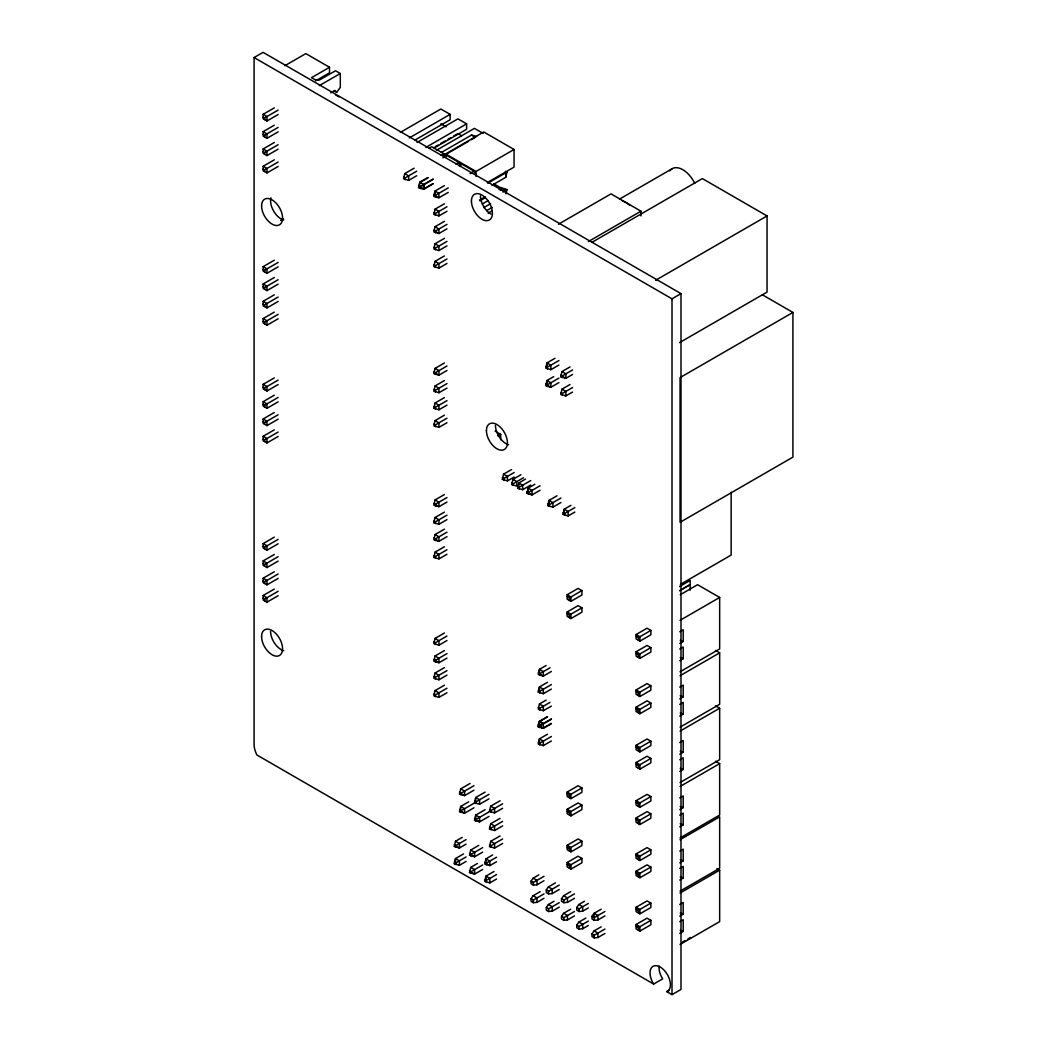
<?xml version="1.0" encoding="UTF-8"?>
<svg xmlns="http://www.w3.org/2000/svg" width="1047" height="1047" viewBox="0 0 1047 1047"><rect width="100%" height="100%" fill="white"/><g stroke="black" fill="none" stroke-linecap="round" stroke-linejoin="round"><path stroke-width="1.5" d="M653.668 984.062A14.409 8.324 60 0 1 652.805 966.473A14.409 8.324 60 0 1 667.633 975.032A14.409 8.324 60 0 1 666.782 991.64L672.004 994.65L680.995 989.454L680.995 293.631L263.072 52.35L254.081 57.546L254.081 744.417A16.961 9.789 60 0 0 256.921 755.005L653.668 984.062L662.659 978.866A14.409 8.324 60 0 1 659.152 966.001M416.693 175.726L408.657 180.359L403.566 178.801L404.77 173.606L414.128 168.201M433.262 179.233L420.292 186.732L420.292 188.46L418.551 187.452L419.755 182.257L427.791 177.624M448.247 192.399L438.876 197.804L433.785 196.247L434.989 191.051L444.36 185.646M446.977 211.272L438.942 215.904L433.851 214.347L435.055 209.151L444.412 203.746M446.977 228.848L438.942 233.494L433.851 231.937L435.055 226.741L444.412 221.336M446.977 245.888L438.942 250.521L433.851 248.964L435.055 243.768L444.412 238.363M446.977 263.478L438.942 268.111L433.851 266.553L435.055 261.357L444.412 255.952M446.977 370.507L438.942 375.153L433.851 373.596L435.055 368.4L444.412 362.982M492.011 185.267L505.727 177.349L506.931 172.153L505.426 171.289M446.977 388.097L438.942 392.73L433.851 391.172L435.055 385.977L444.412 380.571M506.133 193.774L506.931 189.743L505.426 188.879L501.827 188.185L499.092 189.769M446.977 405.124L438.942 409.77L433.851 408.212L435.055 403.016L444.412 397.611M446.977 422.713L438.942 427.346L433.851 425.789L435.055 420.606L444.412 415.188M446.977 502.063L438.942 506.696L433.851 505.138L435.055 499.943L444.412 494.537M446.977 519.639L438.942 524.285L433.851 522.728L435.055 517.532L444.412 512.127M446.977 536.679L438.942 541.312L433.851 539.755L435.055 534.559L444.412 529.154M446.977 554.269L438.942 558.902L433.851 557.344L435.055 552.149L444.412 546.743M446.977 640.528L438.942 645.174L433.851 643.604L435.055 638.421L444.412 633.003M446.977 658.118L438.942 662.751L433.851 661.194L435.055 655.998L444.412 650.593M514.142 477.052L507.455 480.913L502.364 479.356L503.555 474.16L511.59 469.527M446.977 675.145L438.942 679.791L433.851 678.234L435.055 673.038L444.412 667.633M558.928 365.037L550.892 369.67L545.801 368.112L546.992 362.916L555.028 358.283M446.977 692.734L438.942 697.367L433.851 695.81L435.055 690.627L444.412 685.209M558.928 382.613L550.892 387.259L545.801 385.702L546.992 380.506L553.693 376.645M512.925 479.356L516.825 481.607L516.825 486.109L511.734 484.552L512.925 479.356L520.961 474.723M530.711 485.062L522.689 489.708L517.584 488.151L518.788 482.955L525.476 479.094M572.578 374.46L565.877 378.32L560.786 376.763L561.99 371.567L570.013 366.934M572.578 392.049L565.877 395.91L560.786 394.353L561.99 389.157L570.013 384.524M540.082 490.258L532.059 494.904L526.955 493.346L528.159 488.151L534.847 484.29M560.93 502.521L552.908 507.154L547.803 505.596L549.008 500.401L557.043 495.768M473.977 790.197L464.606 795.615L459.515 794.058L460.706 788.862L470.077 783.444M473.977 807.787L464.606 813.192L459.515 811.634L460.706 806.439L468.742 801.806M574.829 512.075L568.128 515.949L563.037 514.391L564.241 509.195L570.929 505.335M466.085 844.131L459.397 848.005L454.293 846.447L455.497 841.251L462.185 837.391M488.975 798.848L479.605 804.266L474.5 802.709L475.704 797.513L485.075 792.108M466.085 861.445L459.397 865.306L454.293 863.749L455.497 858.553L463.533 853.92M488.975 816.438L479.605 821.856L474.5 820.298L475.704 815.103L485.075 809.684M482.654 852.153L474.631 856.786L469.527 855.229L470.731 850.046L478.754 845.4M502.625 808.284L494.59 812.917L489.499 811.36L490.69 806.164L500.06 800.759M482.654 869.468L474.631 874.101L469.527 872.544L470.731 867.348L477.419 863.487M551.376 671.48L543.341 676.113L538.25 674.556L539.441 669.36L546.141 665.499M502.625 825.874L494.59 830.507L489.499 828.949L490.69 823.753L500.06 818.348M551.376 689.07L543.341 693.703L538.25 692.146L539.441 686.95L547.476 682.317M502.625 843.45L494.59 848.096L489.499 846.526L490.69 841.343L500.06 835.925M551.376 706.097L543.341 710.73L538.25 709.172L539.441 703.977L546.141 700.116M496.553 861.72L489.852 865.581L484.761 864.024L485.952 858.828L492.653 854.967M496.553 879.035L489.852 882.896L484.761 881.338L485.952 876.143L493.988 871.51M551.376 740.988L543.341 745.621L538.25 744.064L539.441 738.881L547.476 734.235M544.021 880.723L536.993 884.78L533.368 885.108L531.065 883.786L531.065 881.116L533.159 878.132L538.786 874.899M544.021 898.313L536.993 902.37L533.368 902.697L531.065 901.362L531.065 898.706L533.159 895.722L540.187 891.664M559.255 889.518L552.227 893.575L548.602 893.902L546.298 892.568L546.298 889.911L548.392 886.927L555.42 882.87M559.255 907.108L552.227 911.165L548.602 911.492L546.298 910.157L546.298 907.5L548.392 904.516L554.007 901.271M574.489 898.313L567.461 902.37L563.823 902.697L561.519 901.362L561.519 898.706L563.626 895.722L570.641 891.664M574.489 915.903L567.461 919.96L563.823 920.287L561.519 918.952L561.519 916.295L563.626 913.311L570.641 909.254M588.309 907.919L582.695 911.165L579.056 911.492L576.753 910.157L576.753 907.5L578.847 904.516L584.475 901.271M588.309 925.509L582.695 928.754L579.056 929.069L576.753 927.747L576.753 925.09L578.847 922.106L585.875 918.049M604.944 915.903L597.916 919.96L594.29 920.287L591.987 918.952L591.987 916.295L594.081 913.311L601.109 909.254M604.944 933.492L597.916 937.536L594.29 937.863L591.987 936.542L591.987 933.885L594.081 930.901L601.109 926.844M334.268 90.906L336.676 92.293L340.301 87.372L340.301 73.526L335.511 70.751L319.911 79.755A3.39 1.963 0 0 1 315.121 79.755L311.522 77.674L329.517 67.283L329.517 72.832L315.671 80.815M679.503 590.796L690.13 584.619L690.195 580.444L679.542 586.595M284.836 65.725L305.829 53.619L329.517 67.283M278.122 114.542L266.972 120.981L263.137 118.769L263.137 114.332L274.288 107.893M319.322 85.632L340.301 73.526M263.137 117.107L264.577 117.931L278.122 110.105M278.122 131.843L266.972 138.296L263.137 136.071L263.137 131.647L274.288 125.208M330.787 92.856L334.909 90.487L336.676 92.293M263.137 134.409L264.577 135.246L278.122 127.42M278.122 149.158L266.972 155.597L263.137 153.386L263.137 148.949L274.288 142.51M263.137 151.723L264.577 152.548L278.122 144.722M278.122 166.473L266.972 172.912L263.137 170.687L263.137 166.264L274.288 159.825M263.137 169.025L264.577 169.863L278.122 162.036M400.347 132.393L440.852 109.006L450.131 114.359L450.131 119.751L414.795 140.154M409.285 137.929L450.131 114.359M280.648 220.472L283.436 218.862M417.086 142.431L457.932 118.861L466.622 123.873L466.622 129.278L434.099 148.046M425.776 147.457L466.622 123.873M428.982 148.294L431.73 146.711L443.915 153.752L445.433 156.383M435.303 146.659L438.13 145.036M440.957 143.4L445.197 140.952M448.024 139.316L450.851 137.681M453.678 136.058L457.932 133.597L461.648 135.757M436.39 150.323L474.409 128.375L483.112 133.401M441.363 152.482L471.543 135.05L476.647 136.607M441.167 155.322L443.915 153.752M445.669 157.155L445.669 153.948L483.74 131.961L514.064 149.472L514.064 167.114L487.274 182.584M403.566 177.074L405.058 177.938L416.693 171.224M443.889 155.519L468.585 141.266M471.333 139.67L475.443 137.301L471.543 135.05M443.98 156.945L446.716 155.362L459.136 162.534L460.667 165.177M442.842 157.875L446.964 155.506M278.122 266.854L266.972 273.293L263.137 271.081L263.137 266.658L274.288 260.219M263.137 269.419L264.577 270.257L278.122 262.431M428.027 177.768L419.991 182.4L418.8 187.596L419.991 186.903M456.165 163.986L458.9 162.403L460.431 165.033M456.4 164.117L459.136 162.534M418.551 187.452L419.755 186.759M433.026 179.102L420.056 186.588L420.056 188.316L423.891 189.154L433.262 183.735M459.201 165.74L461.949 164.157L474.134 171.198L475.652 173.828M433.026 183.605L423.655 189.01L423.655 184.508M278.122 284.169L266.972 290.608L263.137 288.396L263.137 283.959L274.288 277.52M263.137 286.734L264.577 287.559L278.122 279.732M470.024 173.566L474.134 171.198M445.669 153.948L475.992 171.459L514.064 149.472M433.785 194.52L435.29 195.383L448.247 187.897M278.122 301.471L266.972 307.923L263.137 305.698L263.137 301.274L274.288 294.835M263.137 304.036L264.577 304.873L278.122 297.047M433.851 212.62L435.343 213.483L446.977 206.769M487.889 183.146L506.931 172.153M278.122 318.785L266.972 325.224L263.137 323.013L263.137 318.576L274.288 312.137M263.137 321.35L264.577 322.175L278.122 314.349M479.487 200.029L485.154 196.771M479.879 200.854L485.363 197.687M433.851 230.196L435.343 231.073L446.977 224.359M482.405 203.903L487.889 200.736M502.979 192.02L506.931 189.743M483.779 207.607L490.637 203.642M486.567 210.696L492.221 207.437M488.111 213.143L492.221 210.761M433.851 247.236L435.343 248.1L446.977 241.386M433.851 264.826L435.343 265.689L446.977 258.975M278.122 384.563L266.972 391.002L263.137 388.79L263.137 384.354L274.288 377.915M263.137 387.128L264.577 387.953L278.122 380.126M558.417 224.241L611.003 193.878L640.973 211.193L640.973 215.918M278.122 401.865L266.972 408.304L263.137 406.092L263.137 401.668L274.288 395.216M619.549 199.087L672.226 168.672M263.137 404.43L264.577 405.268L278.122 397.441M278.122 419.18L266.972 425.619L263.137 423.407L263.137 418.97L274.288 412.531M263.137 421.745L264.577 422.569L278.122 414.743M588.401 241.556L640.973 211.193M592.327 242.119L702.367 178.592L767.058 215.944L767.058 292.1L679.595 342.605M278.122 436.481L266.972 442.933L263.137 440.708L263.137 436.285L274.288 429.846M263.137 439.046L264.577 439.884L278.122 432.058M433.851 371.855L435.343 372.719L446.977 366.005M433.851 389.445L435.343 390.309L446.977 383.595M433.851 408.212L435.055 407.519M433.851 406.472L435.343 407.348L446.977 400.635M655.618 280.282L767.058 215.944M433.851 424.061L435.343 424.925L446.977 418.211M545.801 366.385L547.293 367.248L558.928 360.534M254.081 57.546L672.004 298.827L680.995 293.631M278.122 543.799L266.972 550.238L263.137 548.026L263.137 543.602L274.288 537.163M263.137 546.364L264.577 547.201L278.122 539.375M560.786 376.763L561.99 376.069L565.877 378.32L565.877 373.818L561.99 371.567M560.786 375.035L562.278 375.899L572.578 369.957M545.801 383.961L547.293 384.825L558.928 378.111M278.122 561.113L266.972 567.553L263.137 565.341L263.137 560.904L274.288 554.465M263.137 563.679L264.577 564.503L278.122 556.677M560.786 394.353L561.99 393.659M560.786 392.625L562.278 393.489L572.578 387.547M497.901 435.958L500.702 434.335L500.702 439.74M278.122 578.415L266.972 584.867L263.137 582.642L263.137 578.219L274.288 571.78M263.137 580.98L264.577 581.818L278.122 573.992M278.122 595.73L266.972 602.169L263.137 599.957L263.137 595.521L274.288 589.081M263.137 598.295L264.577 599.12L278.122 591.293M433.851 503.411L435.343 504.274L446.977 497.561M502.364 479.356L503.555 478.662M502.364 477.628L503.856 478.492L514.142 472.55M792.919 312.438L680.066 377.587L680.066 522.296L792.919 457.133L792.919 312.438L762.334 294.77M433.851 522.728L435.055 522.034M433.851 520.987L435.343 521.864L446.977 515.15M511.734 484.552L512.925 483.858M511.734 482.811L513.226 483.688L523.513 477.746M517.584 488.151L518.788 487.457M517.584 486.41L519.09 487.287L530.711 480.573M433.851 538.027L435.343 538.891L446.977 532.177M526.955 493.346L528.159 492.653M526.955 491.606L528.46 492.47L540.082 485.756M433.851 557.344L435.055 556.651M433.851 555.617L435.343 556.481L446.977 549.767M547.803 505.596L549.008 504.903M547.803 503.869L549.309 504.733L560.93 498.019M563.037 514.391L564.241 513.697M563.037 512.65L564.542 513.527L574.829 507.586M433.851 641.876L435.343 642.74L446.977 636.026M433.851 659.466L435.343 660.33L446.977 653.616M567.147 594.735L578.101 588.401L581.91 590.6L581.91 594.997L570.955 601.331L567.147 599.133L567.147 594.735L570.955 596.934L570.955 601.331M567.147 596.489L569.424 597.811L581.91 590.6M433.851 676.493L435.343 677.357L446.977 670.643M567.147 611.972L578.101 605.637L581.91 607.836L581.91 612.233L570.955 618.555L567.147 616.356L567.147 611.972L570.955 614.17L570.955 618.555M567.147 613.725L569.424 615.047L581.91 607.836M433.851 694.082L435.343 694.946L446.977 688.232M680.367 584.409L731.146 555.093L731.146 492.299M680.341 590.272L690.13 584.619L690.13 590.246M538.25 672.828L539.742 673.692L550.028 667.75M680.262 594.709L697.59 584.71L719.669 597.457L719.669 648.891L680.04 671.781M636.092 634.547L647.059 628.213L650.868 630.412L650.868 634.809L639.9 641.13L636.092 638.932L636.092 634.547L639.9 636.746L639.9 641.13M538.25 690.418L539.742 691.282L551.376 684.568M538.25 692.146L539.441 691.452M636.092 636.301L638.382 637.623L650.868 630.412M680.04 620.334L719.669 597.457M636.092 651.771L647.059 645.449L650.868 647.648L650.868 652.045L639.9 658.367L636.092 656.168L636.092 651.771L639.9 653.969L639.9 658.367M538.25 707.445L539.742 708.309L550.028 702.367M636.092 653.537L638.382 654.859L650.868 647.648M679.765 631.747L683.194 629.77L683.194 641.471L679.765 643.447M547.476 716.658L539.441 721.291L538.25 725.034L539.742 725.898L551.376 719.184M547.476 716.933L539.441 721.566L543.341 723.817M539.441 725.793L538.25 726.487L543.341 728.045L551.376 723.398M551.376 723.686L543.341 728.319L538.25 726.762L538.25 724.746L539.742 725.623L551.376 718.909M538.25 726.762L539.441 726.068M679.765 648.983L683.194 647.007L683.194 658.694L679.765 660.683M538.25 742.336L539.742 743.2L551.376 736.486M636.092 689.934L647.059 683.599L650.868 685.798L650.868 690.195L639.9 696.53L636.092 694.331L636.092 689.934L639.9 692.132L639.9 696.53M459.515 794.058L460.706 793.364M459.515 792.317L461.007 793.181L473.977 785.695M636.092 691.687L638.382 693.009L650.868 685.798M680.04 675.721L719.669 652.844L719.669 704.291L680.04 727.168M636.092 707.17L647.059 700.836L650.868 703.034L650.868 707.432L639.9 713.753L636.092 711.567L636.092 707.17L639.9 709.369L639.9 713.753M474.5 800.981L476.005 801.845L488.975 794.359M459.515 811.634L460.706 810.941M459.515 809.907L461.007 810.771L473.977 803.285M636.092 708.924L638.382 710.246L650.868 703.034M679.765 687.133L683.194 685.157L683.194 696.857L679.765 698.833M489.499 811.36L490.69 810.666M489.499 809.632L490.991 810.496L502.625 803.782M474.5 818.558L476.005 819.421L488.975 811.935M679.765 704.369L683.194 702.393L683.194 714.093L679.765 716.069M454.293 846.447L455.497 845.754M454.293 844.707L455.798 845.57L466.085 839.629M489.499 828.949L490.69 828.256M489.499 827.222L490.991 828.085L502.625 821.372M636.092 745.32L647.059 738.999L650.868 741.197L650.868 745.582L639.9 751.916L636.092 749.717L636.092 745.32L639.9 747.519L639.9 751.916M636.092 747.074L638.382 748.396L650.868 741.197M567.147 792.056L578.101 785.734L581.91 787.933L581.91 792.317L570.955 798.652L567.147 796.453L567.147 792.056L570.955 794.254L570.955 798.652M680.04 731.12L719.669 708.23L719.669 759.677L680.04 782.554M567.147 793.809L569.424 795.131L581.91 787.933M454.293 863.749L455.497 863.055M454.293 862.021L455.798 862.885L466.085 856.943M469.527 855.229L470.731 854.535L474.631 856.786L474.631 852.297L470.731 850.046M469.527 853.501L471.032 854.365L482.654 847.651M489.499 846.526L490.69 845.845M489.499 844.798L490.991 845.662L502.625 838.948M636.092 762.556L647.059 756.222L650.868 758.421L650.868 762.818L639.9 769.152L636.092 766.954L636.092 762.556L639.9 764.755L639.9 769.152M636.092 764.31L638.382 765.632L650.868 758.421M679.765 742.532L683.194 740.543L683.194 752.243L679.765 754.22M567.147 809.292L578.101 802.957L581.91 805.156L581.91 809.553L570.955 815.888L567.147 813.689L567.147 809.292L570.955 811.49L570.955 815.888M567.147 811.045L569.424 812.367L581.91 805.156M469.527 872.544L470.731 871.85M469.527 870.816L471.032 871.68L482.654 864.966M484.761 862.296L486.253 863.16L496.553 857.218M679.765 759.756L683.194 757.779L683.194 769.48L679.765 771.456M484.761 879.611L486.253 880.475L496.553 874.533M636.092 800.706L647.059 794.385L650.868 796.584L650.868 800.981L639.9 807.302L636.092 805.104L636.092 800.706L639.9 802.905L639.9 807.302M636.092 802.473L638.382 803.782L650.868 796.584M567.147 845.282L578.101 838.961L581.91 841.16L581.91 845.557L570.955 851.878L567.147 849.68L567.147 845.282L570.955 847.481L570.955 851.878M567.147 847.049L569.424 848.358L581.91 841.16M680.04 786.506L719.669 763.629L719.669 815.063L680.04 837.94M636.092 817.943L647.059 811.621L650.868 813.82L650.868 818.217L639.9 824.539L636.092 822.34L636.092 817.943L639.9 820.141L639.9 824.539M636.092 819.696L638.382 821.018L650.868 813.82M567.147 862.519L578.101 856.197L581.91 858.396L581.91 862.793L570.955 869.115L567.147 866.916L567.147 862.519L570.955 864.717L570.955 869.115M531.065 881.116L533.368 882.451L544.021 876.3M679.765 797.919L683.194 795.942L683.194 807.63L679.765 809.606M567.147 864.272L569.424 865.594L581.91 858.396M679.765 815.155L683.194 813.179L683.194 824.866L679.765 826.842M531.065 898.706L533.368 900.04L544.021 893.889M546.298 889.911L548.602 891.246L559.255 885.095M636.092 853.933L647.059 847.612L650.868 849.811L650.868 854.208L639.9 860.529L636.092 858.331L636.092 853.933L639.9 856.132L639.9 860.529M546.298 907.5L548.602 908.835L559.255 902.671M561.519 898.706L563.823 900.04L574.489 893.889M636.092 855.7L638.382 857.022L650.868 849.811M680.04 839.733L719.669 816.856L719.669 868.29L680.04 891.167M636.092 871.169L647.059 864.848L650.868 867.047L650.868 871.444L639.9 877.766L636.092 875.567L636.092 871.169L639.9 873.368L639.9 877.766M636.092 872.936L638.382 874.245L650.868 867.047M561.519 916.295L563.823 917.617L574.489 911.466M576.753 907.5L579.056 908.835L588.309 903.482M679.765 851.146L683.194 849.169L683.194 860.856L679.765 862.846M576.753 925.09L579.056 926.412L588.309 921.072M591.987 916.295L594.29 917.617L604.944 911.466M679.765 868.382L683.194 866.406L683.194 878.093L679.765 880.069M636.092 907.252L647.059 900.93L650.868 903.116L650.868 907.513L639.9 913.848L636.092 911.649L636.092 907.252L639.9 909.45L639.9 913.848M591.987 933.885L594.29 935.207L604.944 929.055M636.092 909.005L638.382 910.327L650.868 903.116M680.04 893.052L719.669 870.162L719.669 921.609L680.04 944.486M636.092 924.488L647.059 918.154L650.868 920.352L650.868 924.75L639.9 931.084L636.092 928.885L636.092 924.488L639.9 926.687L639.9 931.084M636.092 926.242L638.382 927.563L650.868 920.352M679.765 904.464L683.194 902.475L683.194 914.175L679.765 916.151M679.765 921.687L683.194 919.711L683.194 931.411L679.765 933.387M682.186 942.274L684.947 940.677M687.709 939.08L690.483 937.484M666.782 991.64L669.347 990.148M680.21 640.371L683.194 641.471M680.21 657.608L683.194 658.694M680.21 695.758L683.194 696.857M680.21 712.994L683.194 714.093M680.21 751.144L683.194 752.243M680.21 768.38L683.194 769.48M680.21 806.53L683.194 807.63M680.21 823.767L683.194 824.866M680.21 859.757L683.194 860.856M680.21 876.993L683.194 878.093M680.21 913.076L683.194 914.175M680.21 930.312L683.194 931.411M440.852 123.742L446.153 126.805M501.827 188.185L505.727 190.436L505.727 193.433M493.7 183.749L500.702 187.793L500.702 190.489M335.511 94.845L339.11 96.926M404.77 173.606L408.657 175.857L408.657 180.359M419.755 182.257L423.891 184.652L423.891 189.154L421.3 187.649M418.551 185.725L420.292 186.732M436.285 196.299L438.876 197.804L438.876 193.302L434.989 191.051L434.989 194.048M435.055 209.151L438.942 211.402L438.942 215.904M263.137 114.332L266.972 116.544L266.972 120.981M435.055 226.741L438.942 228.992L438.942 233.494L436.35 231.989M263.137 131.647L266.972 133.859L266.972 138.296M435.055 243.768L438.942 246.019L438.942 250.521M263.137 148.949L266.972 151.161L266.972 155.597M435.055 261.357L438.942 263.608L438.942 268.111M263.137 166.264L266.972 168.475L266.972 172.912M561.99 389.157L565.877 391.408L565.877 395.91M548.288 385.754L550.892 387.259L550.892 382.757L546.992 380.506L546.992 383.503M263.137 266.658L266.972 268.87L266.972 273.293M435.055 368.4L438.942 370.651L438.942 375.153L435.055 372.902M263.137 283.959L266.972 286.171L266.972 290.608M435.055 385.977L438.942 388.228L438.942 392.73M495.1 431.115L500.702 434.335M263.137 301.274L266.972 303.486L266.972 307.923M435.055 403.016L438.942 405.268L438.942 409.77M263.137 318.576L266.972 320.801L266.972 325.224M435.055 420.606L438.942 422.857L438.942 427.346M503.555 474.16L507.455 476.411L507.455 480.913M529.455 493.399L532.059 494.904L532.059 490.402L528.159 488.151L528.159 491.148M263.137 384.354L266.972 386.565L266.972 391.002M715.533 650.462L719.669 652.844M435.055 499.943L438.942 502.194L438.942 506.696L436.35 505.191M263.137 401.668L266.972 403.88L266.972 408.304M435.055 517.532L438.942 519.783L438.942 524.285M263.137 418.97L266.972 421.182L266.972 425.619M435.055 534.559L438.942 536.81L438.942 541.312L436.35 539.82M263.137 436.285L266.972 438.497L266.972 442.933M715.533 705.848L719.669 708.23M435.055 552.149L438.942 554.4L438.942 558.902M715.533 761.234L719.669 763.629M540.749 674.608L543.341 676.113L543.341 671.611L539.441 669.36L539.441 672.37M435.055 638.421L438.942 640.672L438.942 645.174M263.137 543.602L266.972 545.814L266.972 550.238M539.441 703.977L543.341 706.228L543.341 710.73M435.055 655.998L438.942 658.249L438.942 662.751L436.35 661.259M263.137 560.904L266.972 563.116L266.972 567.553M540.749 726.814L543.341 728.319L543.341 723.542L539.441 721.291L539.441 724.563M435.055 673.038L438.942 675.289L438.942 679.791M263.137 578.219L266.972 580.431L266.972 584.867M435.055 690.627L438.942 692.878L438.942 697.367M263.137 595.521L266.972 597.745L266.972 602.169M716.907 868.578L719.669 870.162M460.706 788.862L464.606 791.113L464.606 795.615L462.015 794.11M490.69 806.164L494.59 808.415L494.59 812.917M490.69 823.753L494.59 826.004L494.59 830.507M462.015 811.7L464.606 813.192L464.606 808.69L460.706 806.439L460.706 809.449M477 820.351L479.605 821.856L479.605 817.354L475.704 815.103L475.704 818.1M490.69 841.343L494.59 843.594L494.59 848.096M533.159 878.132L536.993 880.357L536.993 884.78M548.392 886.927L552.227 889.152L552.227 893.575M563.626 895.722L567.461 897.933L567.461 902.37M578.847 904.516L582.695 906.728L582.695 911.165M455.497 841.251L459.397 843.502L459.397 848.005L456.793 846.5M487.261 864.089L489.852 865.581L489.852 861.079L485.952 858.828L485.952 861.838M533.159 895.722L536.993 897.933L536.993 902.37M548.392 904.516L552.227 906.728L552.227 911.165M563.626 913.311L567.461 915.523L567.461 919.96M578.847 922.106L582.695 924.318L582.695 928.754M594.081 930.901L597.916 933.113L597.916 937.536M470.731 867.348L474.631 869.599L474.631 874.101L472.027 872.596M672.004 298.827L672.004 994.65M638.382 637.623L638.382 640.254M638.382 654.859L638.382 657.49M638.382 693.009L638.382 695.64M638.382 710.246L638.382 712.876M638.382 748.396L638.382 751.039M638.382 765.632L638.382 768.276M638.382 803.782L638.382 806.426M638.382 821.018L638.382 823.662M638.382 857.022L638.382 859.652M638.382 874.245L638.382 876.889M638.382 910.327L638.382 912.971M638.382 927.563L638.382 930.194M597.916 919.96L597.916 915.523L594.081 913.311L594.081 916.269M594.29 917.617L594.29 920.287M594.29 935.207L594.29 937.863M579.056 908.835L579.056 911.492M579.056 926.412L579.056 929.069M569.424 597.811L569.424 600.441M569.424 615.047L569.424 617.678M569.424 795.131L569.424 797.775M569.424 812.367L569.424 814.998M569.424 848.358L569.424 851.002M569.424 865.594L569.424 868.238M568.128 515.949L568.128 511.446L564.241 509.195L564.241 512.192M564.542 513.527L564.542 515.255M563.823 900.04L563.823 902.697M563.823 917.617L563.823 920.287M562.278 375.899L562.278 377.627M562.278 393.489L562.278 395.216M552.908 507.154L552.908 502.652L549.008 500.401L549.008 503.398M550.892 369.67L550.892 365.167L546.992 362.916L546.992 365.913M549.309 504.733L549.309 506.46M548.602 891.246L548.602 893.902M548.602 908.835L548.602 911.492M547.293 367.248L547.293 368.976M547.293 384.825L547.293 386.565M543.341 693.703L543.341 689.201L539.441 686.95L539.441 689.947M543.341 745.621L543.341 741.132L539.441 738.881L539.441 741.878M539.742 673.692L539.742 675.42M539.742 691.282L539.742 693.009M539.742 708.309L539.742 710.036M539.742 725.623L539.742 727.626M539.742 743.2L539.742 744.941M533.368 882.451L533.368 885.108M533.368 900.04L533.368 902.697M528.46 492.47L528.46 494.21M522.689 489.708L522.689 485.206L518.788 482.955L518.788 485.952M519.09 487.287L519.09 489.014M513.226 483.688L513.226 485.415M505.727 172.847L505.727 177.349M503.856 478.492L503.856 480.22M490.991 810.496L490.991 812.223M490.991 828.085L490.991 829.813M490.991 845.662L490.991 847.403M489.852 882.896L489.852 878.394L485.952 876.143L485.952 879.14M486.253 863.16L486.253 864.887M486.253 880.475L486.253 882.202M479.605 804.266L479.605 799.764L475.704 797.513L475.704 800.51M475.992 171.459L475.992 176.262M476.005 801.845L476.005 803.573M476.005 819.421L476.005 821.162M471.032 854.365L471.032 856.106M471.032 871.68L471.032 873.407M461.007 793.181L461.007 794.922M461.007 810.771L461.007 812.498M459.397 865.306L459.397 860.804L455.497 858.553L455.497 861.563M455.798 845.57L455.798 847.311M455.798 862.885L455.798 864.613M435.343 213.483L435.343 215.211M435.343 231.073L435.343 232.8M435.343 248.1L435.343 249.827M435.343 265.689L435.343 267.417M435.343 372.719L435.343 374.46M435.343 390.309L435.343 392.036M435.343 407.348L435.343 409.076M435.343 424.925L435.343 426.653M435.343 504.274L435.343 506.002M435.343 521.864L435.343 523.592M435.343 538.891L435.343 540.618M435.343 556.481L435.343 558.208M435.343 642.74L435.343 644.481M435.343 660.33L435.343 662.057M435.343 677.357L435.343 679.097M435.343 694.946L435.343 696.674M435.29 195.383L435.29 197.111M405.058 177.938L405.058 179.665M264.577 117.931L264.577 119.594M264.577 135.246L264.577 136.908M264.577 152.548L264.577 154.21M264.577 169.863L264.577 171.525M264.577 270.257L264.577 271.919M264.577 287.559L264.577 289.221M264.577 304.873L264.577 306.535M264.577 322.175L264.577 323.837M264.577 387.953L264.577 389.615M264.577 405.268L264.577 406.93M264.577 422.569L264.577 424.231M264.577 439.884L264.577 441.546M264.577 547.201L264.577 548.864M264.577 564.503L264.577 566.165M264.577 581.818L264.577 583.48M264.577 599.12L264.577 600.782M669.844 170.883A21.202 12.237 60 0 1 694.724 183.356M622.101 200.893A21.202 12.237 60 0 1 629.862 205.369M283.776 220.066A14.841 8.572 60 0 1 270.924 197.804M508.633 444.739A14.841 8.572 60 0 1 495.427 425.409M283.776 650.724A14.841 8.572 60 0 1 270.571 631.393M490.925 214.059A14.841 8.572 60 0 1 480.429 195.894M471.438 201.089A14.841 8.572 60 0 0 487.182 220.668A14.841 8.572 60 0 0 487.182 199.676A14.841 8.572 60 0 0 471.438 201.089M261.58 636.576A14.841 8.572 60 0 0 277.311 656.155A14.841 8.572 60 0 0 277.311 635.176A14.841 8.572 60 0 0 261.58 636.576M486.423 430.605A14.841 8.572 60 0 0 502.167 450.184A14.841 8.572 60 0 0 502.167 429.191A14.841 8.572 60 0 0 486.423 430.605M261.58 205.932A14.841 8.572 60 0 0 277.311 225.511A14.841 8.572 60 0 0 277.311 204.531A14.841 8.572 60 0 0 261.58 205.932"/></g></svg>
